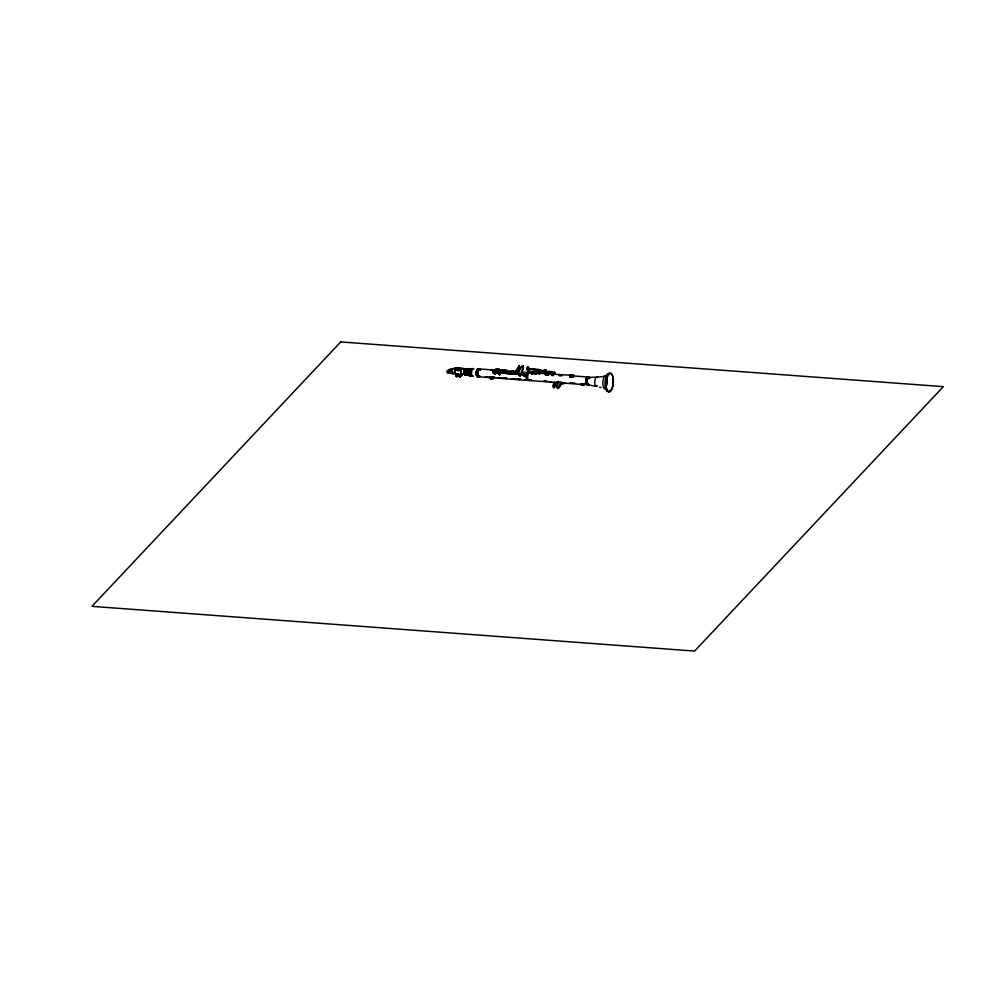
<?xml version="1.0" encoding="UTF-8"?>
<svg xmlns="http://www.w3.org/2000/svg" width="993" height="993" viewBox="0 0 993 993"><rect width="100%" height="100%" fill="white"/><g stroke="black" fill="none" stroke-linecap="round" stroke-linejoin="round"><path stroke-width="1.49" d="M500.546 370.377L500.733 372.238L502.942 372.251L501.093 372.288L501.043 371.047L499.889 372.586L501.366 371.444M465.518 374.907C462.688 374.944 463.743 366.529 467.293 368.999M464.563 374.783C468.622 377.563 462.564 369.731 466.995 368.738M477.856 373.12L477.918 372.301M529.393 372.673L569.783 375.205L570.714 376.757L573.669 375.95L587.397 376.968M572.713 375.528L572.08 375.801L572.489 375.242M572.105 375.813L572.812 375.565L571.98 374.733L573.172 375.366A3.451 0.881 87.8 0 1 573.644 376.943M574.016 375.59L569.622 375.131L574.028 375.59L573.371 376.844L572.018 376.695M580.781 383.943L580.682 384.564A2.197 1.192 -5.2 0 0 584.269 385.023L584.976 384.192M584.927 384.49L584.827 383.335C585.907 384.961 583.052 384.229 581.104 384.378L529.145 380.518M478.254 369.818L479.631 369.93L479.78 369.16L478.403 369.048A3.786 1.465 -85.8 0 0 476.429 373.083A3.786 1.465 -85.8 0 0 478.179 376.335L478.763 375.826M589.209 378.06L589.358 377.29L587.968 377.191A3.786 1.465 -85.8 0 0 585.994 381.213A3.786 1.465 -85.8 0 0 587.744 384.477M572.775 375.739L572.576 374.783M561.492 382.677L562.559 384.105L565.116 383.199M495.594 369.744L498.064 370.687L499.876 369.557A2.197 0.943 -1.6 0 0 496.314 369.061L495.581 371.183A2.197 0.943 -1.6 0 0 499.144 371.68L499.802 371.295M557.669 382.516L556.614 385.867L557.172 387.704M558.401 381.275L556.986 387.32M499.144 372.76L519.066 374.535L518.979 373.703L517.552 373.616L519.463 367.993L519.19 365.858L515.193 372.574A8.18 6.814 -34.8 0 1 513.704 373.107C511.718 373.641 517.266 373.864 512.624 373.542M523.497 373.765L524.403 373.529L525.496 375.044L525.123 376.496L524.304 376.434L523.497 373.765L524.304 376.434M493.087 372.449L493.31 371.593L493.943 372.015C493.968 373.902 492.528 371.692 493.72 372.871M493.273 372.673L493.682 371.034L494.551 371.097L495.681 372.648L495.259 374.287L493.273 372.673L495.259 374.287M493.384 372.847L493.31 371.593M494.129 372.735L494.551 371.097M494.514 371.68L516.273 372.946L517.862 372.561L521.313 366.702A1.489 1.254 -36.1 0 1 522.864 365.858A3.029 2.545 -36.1 0 1 523.05 368.105L520.977 373.641L523.646 374.659L494.601 372.499L494.427 371.568M525.123 376.496L524.031 374.982L524.403 373.529M518.929 373.629L519.562 373.368L519.178 374.82L520.27 376.384L518.619 374.783L518.929 373.629L516.286 373.678L517.316 373.864M500 374.882L498.3 373.231L498.734 371.618L500.435 373.256L499.417 374.845L498.238 373.033L498.461 372.176L498.982 372.611M498.461 372.176L498.759 373.467L499.318 371.655M499.28 372.238L498.97 372.971M519.711 376.347L520.655 374.944L520.27 376.384M557.371 381.908C557.023 382.801 554.504 390.51 553.138 386.476A3.463 3.066 -48.3 0 1 553.275 385.222L554.119 382.28M553.56 387.456L553.386 386.687A3.463 3.066 -48.3 0 1 553.511 385.433L554.367 382.504M515.777 373.641L518.023 373.939L517.241 373.579L519.289 366.181M521.201 373.951L523.274 368.403A3.029 2.545 -36.1 0 0 523.088 366.169L522.864 365.858M490.381 377.377L491.113 379.041L493.124 378.718L494.129 377.427M457.165 373.889A3.475 1.341 -85.8 0 1 455.402 373.703A3.475 1.341 -85.8 0 1 455.526 369.148L456.854 367.733A3.475 1.341 -85.8 0 1 457.674 369.011M503.563 369.892C503.885 371.531 499.913 371.841 500.658 370.128C503.612 369.16 509.471 371.345 502.806 369.979M553.722 387.791L557.123 381.697M519.19 365.858L515.193 372.574M478.452 375.937L477.981 376.471A3.86 1.489 -85.8 0 1 476.429 374.957A3.86 1.489 -85.8 0 1 476.814 370.277L477.149 369.607A3.86 1.489 -85.8 0 1 478.303 368.986M558.637 387.506A1.489 1.316 -48.3 0 0 559.27 386.836L561.157 383.112M557.768 387.729L558.016 387.94A1.489 1.316 -48.3 0 0 559.506 387.047L561.393 383.323M562.001 382.231C560.511 386.525 553.411 393.563 561.057 383.248M523.088 366.169A1.489 1.254 -36.1 0 0 521.536 367.013L517.862 372.561M457.488 369.272L456.333 369.719L456.979 369.073A2.706 1.08 -6.2 0 1 461.608 368.887M455.092 368.527C452.374 369.632 441.525 372.983 450.847 370.29L451.579 369.16L456.557 368.626M479.011 375.813L478.527 376.248A3.662 1.415 -85.8 0 1 476.839 373.095A3.662 1.415 -85.8 0 1 478.75 369.222M478.775 376.26L479.259 375.863A3.128 1.204 -85.8 0 1 478.676 375.937M479.631 376.037L479.259 376.484A3.86 1.489 -85.8 0 1 477.472 373.169A3.786 1.465 -85.8 0 1 479.383 369.135L480.264 369.868A3.947 1.527 -85.8 0 0 477.621 372.152A3.947 1.527 -85.8 0 0 479.358 376.583L479.743 376.111M528.35 379.723L527.966 380.182A3.947 1.527 -85.8 0 1 526.178 376.273A3.947 1.527 -85.8 0 1 528.574 372.921M529.927 379.835L529.542 380.307A3.947 1.527 -85.8 0 1 527.792 378.383A3.947 1.527 -85.8 0 1 528.611 373.356L528.996 372.884A3.947 1.527 -85.8 0 1 529.79 372.723M587.558 383.757L587.496 383.844A3.128 1.204 -85.8 0 1 586.578 383.72M588.117 384.018L587.546 384.614A3.947 1.527 -85.8 0 1 585.721 381.213A3.947 1.527 -85.8 0 1 587.794 377.03L588.65 377.65M588.452 383.943L587.856 384.428A3.724 1.44 -85.8 0 1 586.131 381.213A3.724 1.44 -85.8 0 1 588.079 377.266M588.216 384.378L588.315 384.266A3.662 1.415 -85.8 0 1 586.652 381.25A3.662 1.415 -85.8 0 1 588.576 377.365L588.899 377.663M456.544 369.632L456.072 368.018L455.216 368.043L448.228 370.091L450.847 370.29L451.827 369.098M456.631 369.346C456.035 366.38 456.284 370.823 458.083 370.538C465.084 368.813 458.319 366.442 455.713 368.726M455.166 372.598L447.371 370.997M456.631 367.758L446.949 371.444A2.234 0.856 -85.8 0 0 448.414 371.854M459.213 374.671L457.438 376.558L455.948 376.31L457.711 373.591M455.948 375.962L457.723 374.076M455.948 376.31L457.723 374.423M457.438 376.558L459.2 373.84M456.706 376.856L458.468 374.969M459.014 375.801L460.479 374.684L459.014 375.801L459.771 377.191L462.341 374.944M459.014 376.645L460.851 374.696M460.504 376.893L461.422 375.069M459.771 377.191L461.608 375.242M552.667 373.765A5.797 2.296 -6.2 0 0 551.76 373.393L547.788 373.095A5.797 2.296 -6.2 0 0 545.641 373.442L541.706 373.157L539.882 371.816L527.879 370.923A2.396 1.998 43.3 0 1 527.506 367.398L527.978 366.889A3.289 2.743 43.3 0 1 529.331 368.589L529.48 368.751A41.991 34.954 43.3 0 1 544.636 371.221M527.506 367.398A3.289 2.743 43.3 0 1 528.859 369.098L529.48 368.751M527.879 370.923L528.363 370.414A2.396 1.998 43.3 0 1 527.978 366.889M539.882 371.816L540.366 371.308L534.358 370.861M528.996 369.259L528.909 369.259A41.991 34.954 43.3 0 1 544.152 371.73L544.536 369.657L545.778 369.744L546.125 372.934L548.037 373.083L547.9 371.866M545.641 373.442L545.778 369.744M553.349 372.276L551.525 374.2L551.661 375.416L553.089 375.528L554.913 373.591L554.777 372.375L553.349 372.276A6.306 2.507 -6.2 0 0 545.989 371.73L545.517 372.238A5.797 2.296 -6.2 0 1 547.664 371.879L550.507 372.164L550.643 373.38L549.042 374.013L548.335 373.716L548.645 372.027L551.624 372.176A5.797 2.296 -6.2 0 1 552.865 372.785L553.002 373.989M548.335 373.716L550.643 373.38M548.21 372.499L550.507 372.164M554.777 372.375L552.964 374.311L553.089 375.528M452.51 369.52L450.847 371.258L450.71 370.091M493.682 371.146L494.588 370.861M495.879 369.942L496.55 369.259L495.606 369.185L494.899 370.55M514.374 373.517L495.308 372.027L496.525 370.377L495.085 371.717L497.22 370.724L495.37 371.978M499.665 372.276L501.366 371.059C498.089 374.287 501.701 369.111 501.825 372.412M490.368 378.681L489.81 376.968L491.808 377.948L493.558 377.017L493.856 378.122M564.905 382.801L563.999 383.099M465.928 368.837C463.52 368.291 463.086 375.466 465.605 374.795M495.308 372.027L497.22 370.724M450.847 370.29L453.193 368.788M501.117 370.786L502.073 370.451M500.695 370.786L502.061 370.153M455.936 375.466L457.438 375.714M496.041 370.563L495.668 370.699A2.309 0.993 -1.6 0 0 495.892 371.37L495.631 370.96M501.304 370.985L502.11 370.749M513.294 373.554L515.119 373.604L514.287 373.318A8.329 6.926 -34.8 0 0 515.032 373.045M449.891 369.607L451.579 369.16M447.843 370.873L449.109 371.134M513.704 373.107L514.684 373.629M515.206 373.12L517.328 373.306M502.806 370.277L503.563 370.19M573.507 375.553L573.346 377.129M569.684 376.558L570.33 376.57M569.659 376.844L570.305 376.844M563.441 382.913L561.628 382.665M588.328 378.767L588.179 377.452L596.21 377.203A94 78.248 43.3 0 0 604.824 376.186A6.38 5.313 43.3 0 0 607.728 374.138L608.721 374.212A7.336 6.107 43.3 0 1 607.219 376.372M451.666 369.731L448.65 369.644A2.234 0.856 -85.8 0 1 448.637 370.786M516.633 373.529L515.975 373.455L518.954 373.79M544.065 370.166L545.294 370.252M479.209 368.949L495.917 370.178M498.958 370.414L518.706 371.879M521.747 372.102L527.817 372.549M490.356 369.967L494.539 370.277M477.149 369.607L477.174 370.19M491.448 370.662L494.526 370.898M505.251 371.692L508.317 371.916M531.329 373.629L534.395 373.852M545.132 374.646L548.198 374.882M558.935 375.677L562.001 375.9M465.059 368.775L466.338 368.875M464.736 369.16L466.015 369.259M464.463 369.731L465.742 369.83M464.227 370.451L465.518 370.538M525.496 375.044L523.572 373.467M500.435 373.256L498.734 371.618M523.199 374.92L524.031 374.982M464.079 371.258L465.357 371.345M464.016 372.102L465.295 372.201M464.029 372.934L465.307 373.02M464.128 373.691L465.407 373.778M464.314 374.311L465.593 374.411M491.349 376.893L494.44 377.129M503.712 377.812L506.802 378.048M517.626 378.842L520.717 379.078M543.891 380.791L546.982 381.027M557.805 381.833L560.896 382.057M570.168 382.752L574.81 383.087M584.083 383.782L587.173 384.006M464.861 375.044L466.462 375.18M485.552 376.893L494.663 377.576M497.704 377.799L506.815 378.47M511.37 378.805L520.481 379.487M525.049 379.822L529.654 380.17M549.712 381.846L550.805 381.92M478.961 376.794L527.568 380.406M571.831 376.93L569.622 376.856M514.101 373.43L514.759 373.517M465.394 368.602L466.015 368.912M496.897 370.985L496.463 370.526L497.108 371.792A2.309 0.993 -1.6 0 0 499.206 371.643M588.377 384.899L596.458 386.438M447.57 372.76L456.147 374.398M497.096 371.792L496.55 370.463M496.525 370.377L495.892 372.077M496.19 370.811L497.071 371.059M599.561 387.233L600.988 387.642M506.492 370.55L507.262 372.288M459.672 375.54L460.504 376.062M589.172 377.129L589.83 378.01M588.948 377.278L589.705 378.06A3.922 1.514 -85.8 0 0 587.819 377.911A3.922 1.514 -85.8 0 0 587.111 382.876A3.922 1.514 -85.8 0 0 588.837 384.676M479.259 369.185L480.14 369.93M479.644 369.93L479.495 369.793A3.128 1.204 -85.8 0 0 478.862 369.93M478.403 369.942L478.117 369.694A3.128 1.204 -85.8 0 0 477.484 369.83M571.98 374.733L573.06 375.801M523.646 374.659L494.601 372.499M588.228 377.427L588.7 378.097M479.743 370.041L478.626 369.185A3.687 1.427 -85.8 0 0 476.702 373.095A3.687 1.427 -85.8 0 0 478.403 376.26M479.247 370.004L478.229 368.899A3.947 1.527 -85.8 0 0 476.156 373.083A3.947 1.527 -85.8 0 0 477.981 376.471M478.589 369.21L478.949 369.843M456.507 369.52L456.532 369.595A2.706 1.08 -6.2 0 0 460.156 370.426M492.813 377.613L493.124 378.718M491.808 377.948L492.118 379.053M490.803 377.936L491.113 379.041M551.438 372.127L551.574 373.343M550.06 372.636L550.196 373.852M549.799 371.866L549.936 373.07M548.918 372.797L549.042 374.013M548.645 372.027L548.781 373.244M548.421 372.263L548.558 373.48M531.218 379.537L531.292 380.207L530.684 379.5M519.178 378.916L519.252 379.587L518.098 378.829M503.563 370.414L503.625 371.68M500.646 370.116L500.596 371.618M499.814 369.843L499.851 371.084M501.353 370.426L501.366 370.724A1.787 1.489 43.3 0 1 502.21 370.674M586.329 383.273A3.128 1.204 -85.8 0 1 586.155 382.665M586.478 378.879A3.128 1.204 -85.8 0 1 586.751 378.333M587.372 377.787A3.128 1.204 -85.8 0 1 587.682 377.824M478.154 375.242A3.128 1.204 -85.8 0 1 478.08 371.531M479.147 376.409A3.786 1.465 -85.8 0 1 477.397 373.157A3.86 1.489 -85.8 0 1 479.495 369.073M478.899 376.297A3.687 1.427 -85.8 0 1 477.199 373.132A3.687 1.427 -85.8 0 1 479.135 369.222M477.596 375.875A3.128 1.204 -85.8 0 1 477.285 375.838M476.59 374.535A3.128 1.204 -85.8 0 1 476.491 373.815M476.541 372.201A3.128 1.204 -85.8 0 1 476.69 371.419M588.278 383.447A3.947 1.527 -85.8 0 1 587.93 384.142M517.03 373.145A15.044 12.636 -36.1 0 1 516.497 373.256M457.115 373.703A3.24 1.254 -85.8 0 1 455.39 373.219A3.24 1.254 -85.8 0 1 455.861 368.676A3.24 1.254 -85.8 0 1 457.587 369.16M462.788 374.125A3.24 1.254 -85.8 0 1 461.112 373.852A3.24 1.254 -85.8 0 1 461.348 369.483A3.24 1.254 -85.8 0 1 463.061 368.999M463.11 373.653A3.475 1.341 -85.8 0 1 461.186 374.411A3.475 1.341 -85.8 0 1 461.199 369.557A3.475 1.341 -85.8 0 1 463.123 368.813M548.049 374.547A2.358 1.961 43.3 0 1 551.798 374.82M535.773 373.84A2.296 1.912 43.3 0 1 539.422 374.113M545.083 373.703A2.197 1.825 43.3 0 1 545.902 374.485M557.569 387.382A3.029 2.681 -48.3 0 1 557.458 385.358M558.016 387.94A3.029 2.681 -48.3 0 1 557.818 387.605M531.913 374.088A1.787 1.489 43.3 0 1 532.236 373.38L532.906 372.983A1.787 1.489 43.3 0 1 535.078 374.224M548.173 375.28A2.358 1.961 43.3 0 1 552.096 374.51M543.357 373.231A2.197 1.825 43.3 0 1 546.572 375.193M532.211 373.778A1.787 1.489 43.3 0 1 535.376 373.902M536.071 373.529A2.296 1.912 43.3 0 1 539.72 373.802M572.576 375.317A3.525 0.906 87.8 0 1 572.849 375.987M504.531 371.183A2.296 1.912 43.3 0 1 508.18 371.456M500.981 370.724A1.787 1.489 43.3 0 1 501.664 370.327M517.502 371.159A2.358 1.961 43.3 0 1 519.674 371.32M504.916 370.799A2.296 1.912 43.3 0 1 507.882 371.779M510.849 371.891A2.197 1.825 43.3 0 1 514.349 372.152M511.147 371.568A2.197 1.825 43.3 0 1 514.647 371.829M516.497 372.201A2.358 1.961 43.3 0 1 517.204 371.481M518.259 371.27A2.358 1.961 43.3 0 1 519.376 371.643M470.409 375.069A3.513 1.365 -85.8 0 1 468.435 372.462A3.513 1.365 -85.8 0 1 470.595 369.011M470.881 375.155A3.575 1.378 -85.8 0 1 468.882 372.499A3.575 1.378 -85.8 0 1 471.079 368.986M469.937 374.994A3.463 1.341 -85.8 0 1 468.001 372.425A3.463 1.341 -85.8 0 1 470.123 369.024M471.352 375.242A3.637 1.403 -85.8 0 1 469.317 372.536A3.637 1.403 -85.8 0 1 471.551 368.974M467.579 374.671A3.277 1.266 -85.8 0 1 465.742 372.238A3.277 1.266 -85.8 0 1 467.765 369.024M469.466 374.92A3.413 1.316 -85.8 0 1 467.554 372.387A3.413 1.316 -85.8 0 1 469.652 369.036M468.522 374.783A3.339 1.291 -85.8 0 1 466.648 372.735A3.339 1.291 -85.8 0 1 468.398 368.763M468.994 374.845A3.376 1.303 -85.8 0 1 467.107 372.35A3.376 1.303 -85.8 0 1 469.18 369.036M471.464 375.764A3.711 1.427 -85.8 0 1 469.776 372.09A3.711 1.427 -85.8 0 1 472.023 368.949M473.351 376.074A3.885 1.502 -85.8 0 1 471.588 372.226A3.885 1.502 -85.8 0 1 473.946 368.924M472.37 375.937A3.823 1.477 -85.8 0 1 470.632 372.152A3.823 1.477 -85.8 0 1 472.953 368.912M548.831 374.522A1.775 1.477 43.3 0 1 549.365 373.976M551.003 374.1A1.775 1.477 43.3 0 1 551.661 374.733M548.645 374.721A1.775 1.477 43.3 0 1 549.973 374.013M550.817 374.299A1.775 1.477 43.3 0 1 551.475 374.932M545.852 374.361A1.738 1.44 43.3 0 1 546.15 375.155M537.834 373.07A1.8 1.502 43.3 0 1 539.36 373.989M544.946 374.013A1.738 1.44 43.3 0 1 545.591 374.634M536.245 374.038A1.8 1.502 43.3 0 1 538.442 373.604M597.438 385.694A4.853 1.874 -85.8 0 1 594.931 384.179A4.853 1.874 -85.8 0 1 595.949 377.501L596.421 376.968A4.853 1.874 -85.8 0 1 597.401 376.868M605.854 388.635A6.703 2.594 -85.8 0 1 602.95 385.048A6.703 2.594 -85.8 0 1 604.452 376.595L605.122 375.863A6.703 2.594 -85.8 0 1 606.475 375.726M610.05 390.261A9.222 3.562 -85.8 0 1 609.131 391.267M607.282 391.453A9.222 3.562 -85.8 0 1 605.01 384.043A9.222 3.562 -85.8 0 1 607.219 374.696L608.126 373.703A9.222 3.562 -85.8 0 1 609.069 373.294M606.5 376.893A7.336 6.107 43.3 0 1 606.102 377.092M606.078 377.179A5.201 2.011 -85.8 0 1 607.195 379.475L607.331 380.704A5.201 2.011 -85.8 0 1 605.06 387.431M584.157 383.869A2.197 1.192 -5.2 0 1 581.066 383.931M583.599 383.782A2.545 1.378 -5.2 0 1 582.655 383.857M546.125 372.934A6.306 2.507 -6.2 0 1 546.82 372.809M551.599 372.797A6.306 2.507 -6.2 0 1 552.667 373.083M499.442 370.339A2.197 0.943 -1.6 0 1 499.913 370.774M499.119 370.6A2.545 1.092 -1.6 0 1 499.69 370.91M588.092 384.378A3.662 1.415 -85.8 0 1 586.404 381.225A3.662 1.415 -85.8 0 1 588.315 377.352M588.216 384.688A3.724 1.44 -85.8 0 1 586.9 380.791A3.724 1.44 -85.8 0 1 588.824 377.328M588.241 384.068A3.128 1.204 -85.8 0 1 587.955 383.819M587.856 378.978A3.128 1.204 -85.8 0 1 588.427 378.06M609.119 373.529L608.188 374.56A9.471 3.662 -85.8 0 0 606.102 386.885A9.471 3.662 -85.8 0 0 610.472 391.316A9.471 3.662 -85.8 0 0 613.314 379.76L613.053 377.514A9.471 3.662 -85.8 0 0 609.119 373.529M609.131 373.778L608.225 374.771A9.222 3.562 -85.8 0 0 606.189 386.761A9.222 3.562 -85.8 0 0 610.447 391.081A9.222 3.562 -85.8 0 0 613.215 379.835L612.966 377.65A9.222 3.562 -85.8 0 0 609.131 373.778M340.723 341.927L91.977 606.351L694.604 651.073L943.35 386.649L340.723 341.927"/></g></svg>
